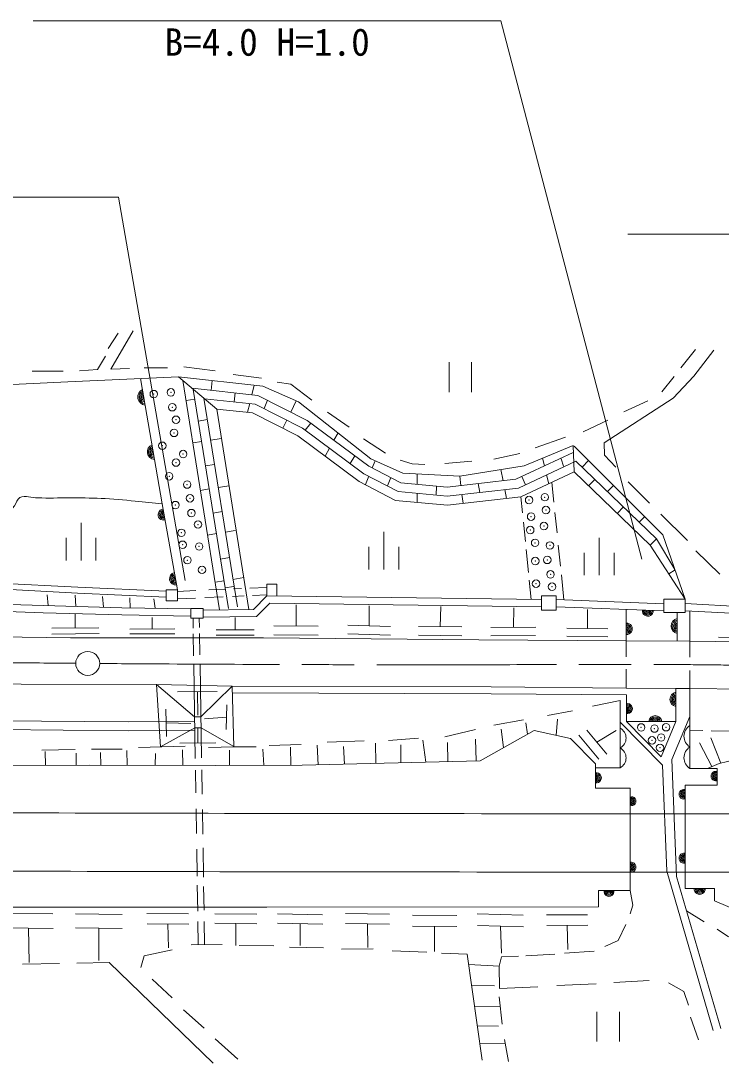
# Model space of a CAD drawing. Units: millimetres, scale not verified. Extents: x 40000 to 680000, y 20000 to 380000.
# Drawn here: x 465446 to 512214, y 263683 to 333336 of the extents above; entities that cross this region are included whole.
import ezdxf
from ezdxf.enums import TextEntityAlignment as Align

# ---------------------------------------------------------------- set-up
doc = ezdxf.new("R2010")
doc.units = ezdxf.units.MM
doc.header["$LTSCALE"] = 1000
doc.header["$PDMODE"] = 32
doc.header["$PDSIZE"] = 500
doc.linetypes.add('CHAIN', pattern=[18.5, 12, -1.5, 3.5, -1.5])
for name, color, linetype, lineweight in [('M-BGD', 7, 'Continuous', 13), ('M-BMK', 2, 'CHAIN', 13), ('M-BMK-SRVR', 3, 'Continuous', 13), ('M-STR-HTXT', 7, 'Continuous', 13), ('M-STR-STR1', 1, 'Continuous', 13)]:
    doc.layers.add(name, color=color, linetype=linetype, lineweight=lineweight)
doc.styles.add('ＭＳ ゴシック', font='')
doc.styles.get('ＭＳ ゴシック').set_extended_font_data('MS Gothic')

# ---------------------------------------------------------------- blocks, each defined once
blk = doc.blocks.new('田')
at = {"color": 7, "linetype": 'Continuous', "lineweight": 13}
for p, q in [((-0.75, 1), (-0.75, -1)), ((0.75, -1), (0.75, 1))]:
    blk.add_line(p, q, dxfattribs=at)
blk = doc.blocks.new('荒地')
at = {"color": 7, "linetype": 'Continuous', "lineweight": 13}
for p, q in [((0, -1.25), (0, 1.25)), ((-1, 0.25), (-1, -1.25)), ((1, 0.25), (1, -1.25))]:
    blk.add_line(p, q, dxfattribs=at)

msp = doc.modelspace()

# ---------------------------------------------------------------- linework, layer by layer
at = {"layer": 'M-BGD'}
for p, q in [((471280, 311434), (471948, 312464)), ((472939, 312617), (471452, 310061)), ((509517, 310157), (510508, 311365)), ((470559, 310036), (471090, 310920)), ((510386, 309582), (511731, 311327)), ((469351, 309947), (470559, 310036)), ((471452, 310061), (472692, 310100)), ((473683, 310138), (475228, 310157)), ((476334, 310214), (478432, 309947)), ((466211, 309922), (468270, 309934)), ((468593, 309212), (475969, 309543)), ((474883, 301056), (473446, 309430)), ((475969, 309543), (478539, 307395)), ((481600, 308917), (475969, 309543)), ((478720, 293975), (476262, 309297)), ((478146, 308644), (478215, 309293)), ((479633, 309699), (481521, 309451)), ((508245, 308555), (509084, 309559)), ((509013, 308124), (510386, 309582)), ((463941, 308987), (468593, 309212)), ((476883, 308779), (481271, 308309)), ((479312, 294071), (476964, 308711)), ((480874, 308352), (481027, 308980)), ((483984, 307887), (481600, 308917)), ((482570, 309184), (483466, 309051)), ((483466, 309051), (484878, 307983)), ((476476, 307961), (477069, 308056)), ((479905, 294166), (477665, 308125)), ((477711, 308087), (481097, 307725)), ((479760, 308471), (479696, 307874)), ((481271, 308309), (484570, 306625)), ((481687, 307424), (481910, 307983)), ((483465, 307190), (483832, 307953)), ((488809, 304073), (483984, 307887)), ((504399, 305141), (509013, 308124)), ((505715, 307207), (507317, 307945)), ((478539, 307395), (480668, 293999)), ((478539, 307395), (480923, 307140)), ((480587, 307176), (480730, 307764)), ((481097, 307725), (484253, 306113)), ((485926, 307182), (487376, 306190)), ((477303, 306595), (477896, 306690)), ((480923, 307140), (483936, 305601)), ((482944, 306108), (483205, 306649)), ((484570, 306625), (488682, 303583)), ((503001, 305872), (504641, 306660)), ((484253, 306113), (488362, 303073)), ((484441, 305974), (484818, 306442)), ((486354, 305305), (486628, 305797)), ((476931, 305129), (477523, 305224)), ((478116, 305319), (478850, 305437)), ((483936, 305601), (488043, 302563)), ((488329, 305408), (489798, 304455)), ((499797, 304804), (501818, 305504)), ((504399, 305141), (504416, 304319)), ((485766, 304247), (486060, 304776)), ((497025, 304035), (498780, 304417)), ((498507, 302703), (502343, 304486)), ((502323, 304950), (499056, 303590)), ((502400, 303189), (502323, 304950)), ((508327, 298982), (502390, 304919)), ((477784, 303597), (478377, 303692)), ((487441, 303755), (487761, 304265)), ((490945, 303100), (488809, 304073)), ((488917, 303459), (489115, 303933)), ((490770, 303978), (491590, 303730)), ((491590, 303730), (492429, 303692)), ((493764, 303749), (495557, 303921)), ((498672, 302118), (502520, 303907)), ((500417, 303591), (500293, 304105)), ((501681, 303570), (501540, 304067)), ((502520, 303907), (507892, 298727)), ((502926, 303515), (503352, 303957)), ((504416, 304319), (505179, 303505)), ((488362, 303073), (490644, 301878)), ((488682, 303583), (490817, 302465)), ((494759, 302909), (490945, 303100)), ((491919, 302364), (491923, 303051)), ((499056, 303590), (494759, 302909)), ((497651, 302606), (497504, 303344)), ((498837, 301533), (502400, 303189)), ((500705, 302401), (500561, 302996)), ((502400, 303189), (507475, 298295)), ((488043, 302563), (490471, 301292)), ((488453, 302348), (488685, 302904)), ((489926, 302254), (490160, 302809)), ((490817, 302465), (493916, 302180)), ((493916, 302180), (498507, 302703)), ((494835, 302285), (494759, 302909)), ((496088, 301824), (495987, 302416)), ((499149, 302340), (498901, 302886)), ((501045, 301162), (500907, 302495)), ((503781, 302690), (503365, 302258)), ((506000, 302523), (507424, 301112)), ((477440, 301957), (478032, 302052)), ((478625, 302147), (479355, 302264)), ((490644, 301878), (493923, 301577)), ((491911, 301159), (491915, 301761)), ((493182, 301645), (493198, 302246)), ((493923, 301577), (498672, 302118)), ((494980, 301094), (494907, 301689)), ((497887, 301425), (497769, 302015)), ((504621, 301880), (505017, 302291)), ((475906, 295318), (474883, 301056)), ((490471, 301292), (493929, 300974)), ((493929, 300974), (498837, 301533)), ((498943, 300469), (498837, 301533)), ((478290, 300446), (478882, 300541)), ((501255, 299121), (501114, 300488)), ((505685, 300855), (505269, 300423)), ((508187, 300362), (509967, 298620)), ((499138, 298532), (499006, 299843)), ((506748, 299830), (507107, 300202)), ((477918, 298972), (478511, 299067)), ((479103, 299162), (479764, 299268)), ((509812, 294695), (508327, 298982)), ((501485, 296890), (501340, 298292)), ((507892, 298727), (507475, 298295)), ((507475, 298295), (509812, 294695)), ((507892, 298727), (509124, 296680)), ((478783, 297373), (479375, 297468)), ((499344, 296475), (499191, 298000)), ((510514, 297921), (512128, 296357)), ((479608, 296013), (480330, 296129)), ((501716, 294639), (501544, 296309)), ((508715, 296384), (509133, 296655)), ((469229, 295094), (462078, 295464)), ((469249, 295493), (462098, 295863)), ((475156, 295215), (469249, 295493)), ((478005, 295306), (479058, 295354)), ((478424, 295823), (479016, 295918)), ((479092, 295443), (479637, 295531)), ((479649, 295380), (480190, 295405)), ((480748, 295430), (481873, 295480)), ((481873, 295691), (481873, 294907)), ((481873, 295691), (482533, 295691)), ((482533, 295691), (482533, 294898)), ((499525, 294671), (499397, 295949)), ((467263, 294256), (467204, 294989)), ((469120, 294205), (469078, 294947)), ((475156, 294815), (469229, 295094)), ((470970, 294154), (470899, 294877)), ((472742, 294110), (472718, 294771)), ((474409, 294079), (474327, 294707)), ((475156, 294578), (475156, 295318)), ((475156, 295318), (475906, 295318)), ((475906, 294578), (475906, 295318)), ((475906, 295212), (477122, 295266)), ((475906, 294711), (477111, 294765)), ((477740, 294794), (478957, 294849)), ((479591, 294877), (480353, 294911)), ((480921, 294937), (481873, 294980)), ((480984, 294003), (481873, 294907)), ((481873, 294907), (500216, 294662)), ((500216, 294922), (500216, 293952)), ((500216, 294922), (501186, 294922)), ((501186, 294922), (501186, 293952)), ((501186, 294659), (508382, 294387)), ((508382, 294695), (508382, 293795)), ((509812, 294695), (508382, 294695)), ((509812, 294695), (509812, 293795)), ((460875, 293983), (466941, 293785)), ((460893, 294463), (466956, 294265)), ((466956, 294265), (472200, 294120)), ((472200, 294120), (476807, 294035)), ((475156, 294578), (475906, 294578)), ((476807, 293430), (476807, 294057)), ((476807, 294057), (477627, 294057)), ((477627, 293430), (477627, 294057)), ((477627, 293962), (480984, 294003)), ((481188, 293525), (482071, 294424)), ((482071, 294424), (500216, 294182)), ((483822, 292900), (483822, 294309)), ((488708, 292904), (488704, 294243)), ((493457, 292848), (493497, 294205)), ((498337, 292813), (498373, 294104)), ((500216, 293952), (501186, 293952)), ((501186, 294179), (508382, 293907)), ((503280, 292733), (503280, 293992)), ((505877, 291903), (505877, 294001)), ((509812, 294395), (521802, 293760)), ((466941, 293785), (472189, 293640)), ((469083, 292765), (469074, 293686)), ((472189, 293640), (476807, 293554)), ((474223, 292700), (474223, 293470)), ((476807, 293430), (477627, 293430)), ((476943, 293430), (476954, 292741)), ((477363, 293430), (477373, 292785)), ((477627, 293482), (481188, 293525)), ((479758, 292641), (479749, 293466)), ((508382, 293795), (509812, 293795)), ((509273, 291880), (509273, 293795)), ((509812, 293915), (521791, 293280)), ((510132, 291874), (510134, 293897)), ((470662, 292782), (467504, 292748)), ((475722, 292706), (472724, 292695)), ((481021, 292641), (478496, 292641)), ((485294, 292896), (482350, 292904)), ((490133, 292864), (487284, 292944)), ((494904, 292831), (492010, 292865)), ((499836, 292825), (496838, 292802)), ((504642, 292716), (501919, 292750)), ((459849, 292219), (468771, 292100)), ((470666, 292387), (467508, 292353)), ((468771, 292100), (481658, 292100)), ((475722, 292376), (472724, 292365)), ((476960, 292377), (476983, 290894)), ((477380, 292385), (477402, 290968)), ((481025, 292288), (478500, 292288)), ((481658, 292100), (496027, 291971)), ((485294, 292292), (482350, 292300)), ((490135, 292290), (487286, 292370)), ((494887, 292249), (491992, 292284)), ((496027, 291971), (505877, 291903)), ((499821, 292272), (496823, 292249)), ((504642, 292176), (501919, 292211)), ((510132, 291874), (511829, 291862)), ((511829, 291862), (524399, 291733)), ((514855, 292066), (512029, 292146)), ((476992, 290338), (477094, 284052)), ((477412, 290354), (477513, 284083)), ((453921, 289099), (465460, 289010)), ((465460, 289010), (474503, 288981)), ((474503, 288981), (479557, 288885)), ((474771, 284811), (474503, 288981)), ((477049, 286821), (474503, 288981)), ((475899, 288498), (478565, 288509)), ((477232, 288504), (477264, 286946)), ((477469, 286828), (479557, 288885)), ((479674, 284820), (479557, 288885)), ((479557, 288885), (496852, 288828)), ((479570, 288425), (496849, 288368)), ((496849, 288368), (505893, 288290)), ((496852, 288828), (505877, 288750)), ((509196, 286508), (509196, 288721)), ((510132, 288721), (510132, 283372)), ((510132, 288721), (518879, 288610)), ((503615, 287528), (505467, 287919)), ((505467, 283419), (505467, 287919)), ((505893, 288290), (505893, 286508)), ((475176, 285509), (475119, 287328)), ((479195, 287617), (479160, 285970)), ((500610, 286919), (502296, 287236)), ((462151, 286584), (472620, 286498)), ((472620, 286498), (477054, 286524)), ((475147, 286419), (476794, 286374)), ((477469, 286828), (477049, 286821)), ((479178, 286794), (477709, 286692)), ((497042, 286264), (499024, 286621)), ((499168, 286420), (499291, 285678)), ((501283, 286676), (501199, 285588)), ((505467, 286477), (508308, 283590)), ((505893, 286508), (509196, 286508)), ((505900, 286508), (508210, 284160)), ((509196, 286508), (508210, 284160)), ((510132, 286852), (508923, 283972)), ((462149, 285984), (472619, 285898)), ((472619, 285898), (477063, 285924)), ((474771, 284811), (477061, 286092)), ((477481, 286099), (477061, 286092)), ((477273, 285073), (477260, 286039)), ((477481, 286099), (479627, 284867)), ((493770, 285491), (495812, 285987)), ((496114, 283888), (499718, 285919)), ((497520, 286011), (497684, 284772)), ((499718, 285919), (502150, 285375)), ((504042, 284008), (502703, 285610)), ((504589, 284336), (503250, 285938)), ((503920, 285137), (505197, 285902)), ((510132, 285894), (510994, 285920)), ((511549, 285894), (513752, 285859)), ((478474, 285088), (476071, 285058)), ((482033, 284916), (484155, 284976)), ((485299, 283627), (485245, 284924)), ((485899, 285134), (488378, 285214)), ((489139, 285059), (489152, 283720)), ((490003, 285234), (492006, 285392)), ((490818, 284966), (490818, 283760)), ((492298, 285257), (492483, 283800)), ((493937, 285112), (493964, 283836)), ((495801, 285323), (495854, 283882)), ((502150, 285375), (503825, 283680)), ((510776, 285090), (511603, 283501)), ((511519, 285430), (512203, 283731)), ((466848, 284603), (469068, 284643)), ((467085, 283592), (467071, 284501)), ((469146, 283599), (469133, 284395)), ((470159, 284663), (472201, 284663)), ((470785, 283599), (470759, 284435)), ((472556, 283593), (472530, 284567)), ((476410, 284862), (473302, 284766)), ((474407, 283587), (474433, 284382)), ((476257, 283581), (476231, 284620)), ((479674, 284820), (477988, 284785)), ((479377, 283578), (479377, 284606)), ((479674, 284820), (481161, 284830)), ((481610, 284673), (481664, 283589)), ((483474, 283598), (483461, 284791)), ((486998, 284847), (487065, 283670)), ((512075, 283700), (514084, 284189)), ((461816, 283573), (470054, 283602)), ((470054, 283602), (478464, 283573)), ((478464, 283573), (484243, 283602)), ((484243, 283602), (496114, 283888)), ((503825, 282065), (503825, 283680)), ((508308, 283590), (508594, 276515)), ((508923, 283972), (509239, 276157)), ((511295, 283372), (512075, 283700)), ((477106, 283270), (477130, 281756)), ((477526, 283277), (477552, 281662)), ((503825, 283419), (505467, 283419)), ((510132, 283372), (511938, 283372)), ((511938, 283372), (511938, 282253)), ((511938, 282253), (509802, 282253)), ((509802, 282253), (509802, 275362)), ((506128, 282065), (503825, 282065)), ((506128, 275224), (506128, 282065)), ((477148, 280689), (477174, 279033)), ((477568, 280642), (477595, 278976)), ((477191, 277973), (477220, 276176)), ((477610, 278073), (477641, 276112)), ((508594, 276515), (511684, 265854)), ((509239, 276157), (512183, 265999)), ((477230, 275566), (477258, 273845)), ((477651, 275477), (477677, 273916)), ((504030, 274131), (504030, 275224)), ((504030, 275224), (506128, 275224)), ((506318, 274236), (506128, 275224)), ((509802, 275362), (511776, 275362)), ((511776, 275362), (511776, 274533)), ((511776, 274533), (513406, 273847)), ((463310, 274109), (481875, 274109)), ((481875, 274109), (504030, 274131)), ((506140, 273663), (506318, 274236)), ((509901, 273872), (511081, 273134)), ((464266, 273697), (467578, 273662)), ((469098, 273658), (472205, 273606)), ((473867, 273679), (476647, 273661)), ((477269, 273154), (477294, 271602)), ((477689, 273156), (477714, 271604)), ((478397, 273663), (481195, 273629)), ((482579, 273668), (485600, 273599)), ((487126, 273694), (490067, 273637)), ((491597, 273575), (494572, 273552)), ((495925, 273651), (498998, 273565)), ((500554, 273586), (503300, 273598)), ((464292, 272718), (467604, 272684)), ((465948, 272701), (466008, 270419)), ((469095, 272728), (472202, 272676)), ((470649, 272702), (470642, 270533)), ((473878, 272995), (476659, 272978)), ((475268, 272986), (475295, 271391)), ((478400, 273034), (481197, 273000)), ((479799, 273017), (479805, 271548)), ((482583, 273038), (485604, 272970)), ((484094, 273004), (484103, 271536)), ((487132, 273017), (490073, 272960)), ((488603, 272988), (488616, 271409)), ((491593, 272847), (494568, 272824)), ((493081, 272835), (493072, 271135)), ((495951, 272876), (499023, 272790)), ((497487, 272833), (497547, 271024)), ((500569, 272890), (503315, 272902)), ((501942, 272896), (501978, 271272)), ((505339, 271884), (505848, 272939)), ((511938, 272626), (512709, 272117)), ((504449, 271477), (505339, 271884)), ((473672, 270861), (475554, 271260)), ((476825, 271599), (478898, 271611)), ((480016, 271548), (482343, 271522)), ((483398, 271433), (485649, 271395)), ((486866, 271300), (488964, 271313)), ((490248, 271186), (492562, 271097)), ((493528, 271033), (495257, 270957)), ((495257, 270957), (496255, 263875)), ((499173, 270854), (501118, 270968)), ((501754, 271032), (503725, 271159)), ((465556, 270294), (468035, 270345)), ((469180, 270358), (471341, 270408)), ((471341, 270408), (478283, 263683)), ((473452, 270073), (473672, 270861)), ((497387, 270155), (495353, 270276)), ((497387, 270155), (497551, 270788)), ((497551, 270788), (498677, 270841)), ((497418, 268680), (497387, 270155)), ((474206, 269304), (475554, 268045)), ((495550, 268877), (497074, 268847)), ((501252, 268882), (503858, 268983)), ((505040, 269072), (507418, 269199)), ((508689, 269060), (509719, 268462)), ((497418, 268680), (499980, 268793)), ((509719, 268462), (510024, 267547)), ((497582, 266279), (497391, 268110)), ((476317, 267257), (477690, 266024)), ((495749, 267465), (497461, 267441)), ((495931, 266176), (497353, 266160)), ((510177, 266746), (510711, 265245)), ((478427, 265312), (479927, 263951)), ((497798, 264971), (496097, 264999)), ((497743, 265271), (498014, 263787))]:
    msp.add_line(p, q, dxfattribs=at)
for centre, radius, start, end in [((473811, 308203), 553, 115.7883, 263.68214), ((473781, 308198), 442, 115.7883, 263.68214), ((473751, 308193), 332, 115.7883, 263.68214), ((473721, 308188), 221, 115.7883, 263.68214), ((473691, 308183), 111, 115.7883, 263.68214), ((474395, 304529), 507, 111.91928, 267.55116), ((474374, 304526), 406, 111.91928, 267.55116), ((474353, 304522), 304, 111.91928, 267.55116), ((474332, 304519), 203, 111.91928, 267.55116), ((474311, 304515), 101, 111.91928, 267.55116), ((474977, 300333), 366, 94.72951, 285.49193), ((474983, 300335), 293, 94.72951, 285.49193), ((474990, 300336), 219, 94.72951, 285.49193), ((474997, 300337), 146, 94.72951, 285.49193), ((475004, 300338), 73.1, 94.72951, 285.49193), ((475803, 296056), 428, 103.90214, 276.3193), ((475797, 296055), 343, 103.90214, 276.3193), ((475792, 296054), 257, 103.90214, 276.3193), ((475786, 296053), 171, 103.90214, 276.3193), ((475781, 296052), 85.7, 103.90214, 276.3193), ((507315, 293910), 363, 171.97377, 3.70188), ((507315, 293917), 290, 171.97377, 3.70188), ((507315, 293925), 218, 171.97377, 3.70188), ((507316, 293932), 145, 171.97377, 3.70188), ((507316, 293940), 72.6, 171.97377, 3.70188), ((509393, 292891), 520, 103.3017, 256.6983), ((509369, 292891), 416, 103.3017, 256.6983), ((505883, 292709), 154, 267.55873, 92.44172), ((505893, 292709), 384, 267.55873, 92.44172), ((505890, 292709), 307, 267.55873, 92.44172), ((505887, 292709), 230, 267.55873, 92.44172), ((505880, 292709), 76.7, 267.55873, 92.44172), ((509345, 292891), 312, 103.3017, 256.6983), ((509321, 292891), 208, 103.3017, 256.6983), ((509297, 292891), 104, 103.3017, 256.6983), ((509285, 287994), 488, 100.42321, 259.57679), ((509267, 287994), 391, 100.42321, 259.57679), ((505957, 287373), 337, 259.13969, 100.86031), ((509249, 287994), 293, 100.42321, 259.57679), ((509232, 287994), 195, 100.42321, 259.57679), ((509214, 287994), 97.7, 100.42321, 259.57679), ((505944, 287373), 269, 259.13969, 100.86031), ((505931, 287373), 202, 259.13969, 100.86031), ((505918, 287373), 135, 259.13969, 100.86031), ((505906, 287373), 67.3, 259.13969, 100.86031), ((507811, 286472), 437, 4.81206, 175.18794), ((507811, 286479), 349, 4.81206, 175.18794), ((507811, 286486), 262, 4.81206, 175.18794), ((507811, 286494), 175, 4.81206, 175.18794), ((507811, 286501), 87.3, 4.81206, 175.18794), ((505117, 285409), 750, 297.813, 62.187), ((510579, 285529), 846, 121.83132, 238.16868), ((505117, 284083), 750, 297.813, 62.187), ((510579, 284091), 846, 121.83132, 238.16868), ((503884, 282749), 340, 259.89025, 100.10975), ((503872, 282749), 272, 259.89025, 100.10975), ((503860, 282749), 204, 259.89025, 100.10975), ((503849, 282749), 136, 259.89025, 100.10975), ((503837, 282749), 68.1, 259.89025, 100.10975), ((511855, 282864), 317, 74.74208, 285.25792), ((511871, 282864), 253, 74.74208, 285.25792), ((511888, 282864), 190, 74.74208, 285.25792), ((511905, 282864), 127, 74.74208, 285.25792), ((511921, 282864), 63.3, 74.74208, 285.25792), ((506233, 281190), 295, 249.10686, 110.89314), ((506212, 281190), 236, 249.10686, 110.89314), ((509727, 281654), 325, 76.69295, 283.30705), ((509742, 281654), 260, 76.69295, 283.30705), ((509757, 281654), 195, 76.69295, 283.30705), ((509772, 281654), 130, 76.69295, 283.30705), ((509787, 281654), 65, 76.69295, 283.30705), ((506191, 281190), 177, 249.10686, 110.89314), ((506170, 281190), 118, 249.10686, 110.89314), ((506149, 281190), 59, 249.10686, 110.89314), ((509742, 277380), 340, 79.85736, 280.14264), ((509754, 277380), 272, 79.85736, 280.14264), ((509766, 277380), 204, 79.85736, 280.14264), ((509778, 277380), 136, 79.85736, 280.14264), ((509790, 277380), 68, 79.85736, 280.14264), ((506178, 276779), 269, 259.13969, 100.86031), ((506140, 276779), 67.3, 259.13969, 100.86031), ((506191, 276779), 337, 259.13969, 100.86031), ((506166, 276779), 202, 259.13969, 100.86031), ((506153, 276779), 135, 259.13969, 100.86031), ((504724, 275157), 333, 168.41453, 11.58547), ((504724, 275171), 266, 168.41453, 11.58547), ((504724, 275184), 200, 168.41453, 11.58547), ((504724, 275198), 133, 168.41453, 11.58547), ((504724, 275211), 66.6, 168.41453, 11.58547), ((510783, 275332), 370, 175.33589, 4.66411), ((510783, 275338), 296, 175.33589, 4.66411), ((510783, 275344), 222, 175.33589, 4.66411), ((510783, 275350), 148, 175.33589, 4.66411), ((510783, 275356), 74, 175.33589, 4.66411)]:
    msp.add_arc(centre, radius, start, end, dxfattribs=at)
for points, knots in [([(455517, 296194), (456315, 296420), (457116, 296637), (457911, 296873), (458747, 297121), (459614, 297289), (460409, 297646), (461050, 297934), (461617, 298366), (462214, 298737), (462746, 299067), (463308, 299359), (463800, 299748), (464247, 300101), (464664, 300499), (465029, 300937), (465166, 301102), (465196, 301373), (465386, 301473), (465737, 301657), (466179, 301458), (466575, 301453), (467983, 301436), (469392, 301483), (470798, 301423), (471563, 301391), (472326, 301314), (473088, 301245), (473687, 301190), (474284, 301119), (474883, 301056)], [0, 0, 0, 0, 1, 1, 1, 2, 2, 2, 3, 3, 3, 4, 4, 4, 5, 5, 5, 6, 6, 6, 7, 7, 7, 8, 8, 8, 9, 9, 9, 10, 10, 10, 10]), ([(68208, 278180), (75487, 278272), (82765, 278374), (90044, 278457), (95751, 278521), (101458, 278571), (107165, 278628), (118664, 278743), (130163, 278890), (141663, 278971), (155401, 279068), (169139, 279066), (182877, 279143), (195063, 279211), (207249, 279358), (219435, 279401), (230805, 279441), (242177, 279323), (253547, 279401), (264597, 279476), (275644, 279776), (286694, 279851), (294868, 279907), (303042, 279826), (311216, 279851), (321643, 279883), (332070, 279985), (342496, 280044), (354725, 280114), (366954, 280183), (379183, 280237), (391283, 280291), (403383, 280333), (415484, 280366), (427069, 280397), (438654, 280430), (450240, 280430), (462061, 280431), (473882, 280377), (485703, 280366), (498168, 280355), (510633, 280323), (523098, 280366), (538648, 280420), (554197, 280581), (569746, 280689)], [0, 0, 0, 0, 1, 1, 1, 2, 2, 2, 3, 3, 3, 4, 4, 4, 5, 5, 5, 6, 6, 6, 7, 7, 7, 8, 8, 8, 9, 9, 9, 10, 10, 10, 11, 11, 11, 12, 12, 12, 13, 13, 13, 14, 14, 14, 15, 15, 15, 15]), ([(68189, 274324), (75370, 274402), (82551, 274484), (89732, 274559), (95439, 274619), (101146, 274674), (106852, 274731), (118352, 274846), (129851, 274993), (141351, 275074), (155088, 275171), (168827, 275169), (182564, 275246), (194751, 275314), (206936, 275460), (219122, 275503), (230493, 275543), (241864, 275426), (253235, 275503), (264284, 275578), (275332, 275879), (286382, 275954), (294555, 276009), (302730, 275928), (310904, 275954), (321331, 275986), (331757, 276087), (342184, 276147), (354413, 276217), (366642, 276286), (378871, 276340), (390971, 276393), (403071, 276436), (415171, 276469), (426757, 276500), (438342, 276533), (449927, 276533), (461749, 276533), (473570, 276479), (485391, 276469), (497856, 276457), (510321, 276425), (522786, 276469), (538335, 276522), (553884, 276684), (569434, 276792)], [0, 0, 0, 0, 1, 1, 1, 2, 2, 2, 3, 3, 3, 4, 4, 4, 5, 5, 5, 6, 6, 6, 7, 7, 7, 8, 8, 8, 9, 9, 9, 10, 10, 10, 11, 11, 11, 12, 12, 12, 13, 13, 13, 14, 14, 14, 15, 15, 15, 15])]:
    msp.add_open_spline(points, degree=3, knots=knots, dxfattribs=at)
for p in [(474321, 308393), (475465, 308508), (475560, 307516), (475808, 306677), (475675, 305800), (474893, 304941), (476285, 304388), (475808, 303816), (475351, 302901), (476552, 302348), (476743, 301432), (500438, 301502), (475770, 300975), (499389, 301312), (476838, 300441), (499522, 300206), (500514, 300644), (477277, 299678), (499465, 299309), (500380, 299576), (476171, 299125), (476247, 298324), (477353, 298209), (499789, 298451), (500781, 298279), (476571, 297294), (499802, 297237), (500603, 297313), (477544, 296646), (500819, 296347), (499853, 295724), (500921, 295521), (506873, 286119), (507763, 286042), (508539, 286131), (508208, 285445), (507598, 285254), (508132, 284758)]:
    msp.add_point(p, dxfattribs=at)
at = {"layer": 'M-BMK'}
for points, knots in [([(470710, 290390), (472253, 290378), (473797, 290365), (475341, 290357), (481176, 290326), (487012, 290304), (492847, 290300), (497939, 290296), (503031, 290348), (508123, 290328), (512070, 290313), (516018, 290216), (519965, 290214), (521062, 290213), (522159, 290205), (523255, 290242), (524553, 290286), (525850, 290374), (527145, 290471), (529762, 290667), (532367, 290998), (534983, 291186), (536250, 291277), (537518, 291353), (538788, 291387), (540303, 291426), (541820, 291388), (543336, 291387), (550483, 291379), (557630, 291408), (564776, 291344), (566449, 291329), (568121, 291293), (569794, 291264)], [0, 0, 0, 0, 1, 1, 1, 2, 2, 2, 3, 3, 3, 4, 4, 4, 5, 5, 5, 6, 6, 6, 7, 7, 7, 8, 8, 8, 9, 9, 9, 10, 10, 10, 11, 11, 11, 11]), ([(369925, 289130), (371833, 289103), (373742, 289078), (375650, 289041), (377710, 289001), (379770, 288984), (381829, 288898), (383566, 288825), (385298, 288667), (387035, 288583), (388912, 288493), (390791, 288410), (392670, 288383), (397037, 288320), (401404, 288439), (405772, 288469), (407135, 288478), (408501, 288412), (409862, 288497), (412450, 288659), (415011, 289110), (417586, 289413), (420284, 289730), (422981, 290052), (425681, 290357), (426730, 290475), (427774, 290645), (428828, 290700), (430694, 290797), (432566, 290681), (434434, 290671), (439517, 290644), (444599, 290624), (449681, 290586), (456158, 290537), (462634, 290461), (469111, 290404)], [0, 0, 0, 0, 1, 1, 1, 2, 2, 2, 3, 3, 3, 4, 4, 4, 5, 5, 5, 6, 6, 6, 7, 7, 7, 8, 8, 8, 9, 9, 9, 10, 10, 10, 11, 11, 11, 12, 12, 12, 12])]:
    msp.add_open_spline(points, degree=3, knots=knots, dxfattribs=at)
at = {"layer": 'M-BMK-SRVR'}
msp.add_circle((469910, 290397), 800, dxfattribs=at)
at = {"layer": 'M-STR-HTXT'}
for p, q in [((466278, 333336), (497509, 333336)), ((497509, 333336), (506924, 297357)), ((440741, 321558), (471972, 321558)), ((476430, 295931), (471972, 321558)), ((505985, 319084), (537215, 319084))]:
    msp.add_line(p, q, dxfattribs=at)
at = {"layer": 'M-STR-STR1'}
for p, q in [((505877, 291903), (510132, 291874)), ((505877, 290835), (505877, 291903)), ((510132, 290807), (510132, 291874)), ((505877, 288750), (505877, 290012)), ((510132, 288721), (510132, 289925)), ((505877, 288750), (509196, 288721)), ((509196, 288721), (510132, 288721))]:
    msp.add_line(p, q, dxfattribs=at)

# ---------------------------------------------------------------- block references
at = {"layer": 'M-BGD', "xscale": 1000, "yscale": 1000}
for name, p in [('田', (494801, 309517)), ('荒地', (469463, 298533)), ('荒地', (489694, 297932)), ('荒地', (504068, 297546)), ('田', (504669, 266121))]:
    msp.add_blockref(name, p, dxfattribs=at)

# ---------------------------------------------------------------- texts
at = {"layer": 'M-STR-HTXT', "style": 'ＭＳ ゴシック'}
msp.add_text('B=4.0 H=1.0', height=1833, dxfattribs=at).set_placement((481894, 332836), align=Align.TOP_CENTER)

doc.saveas('drawing.dxf')
